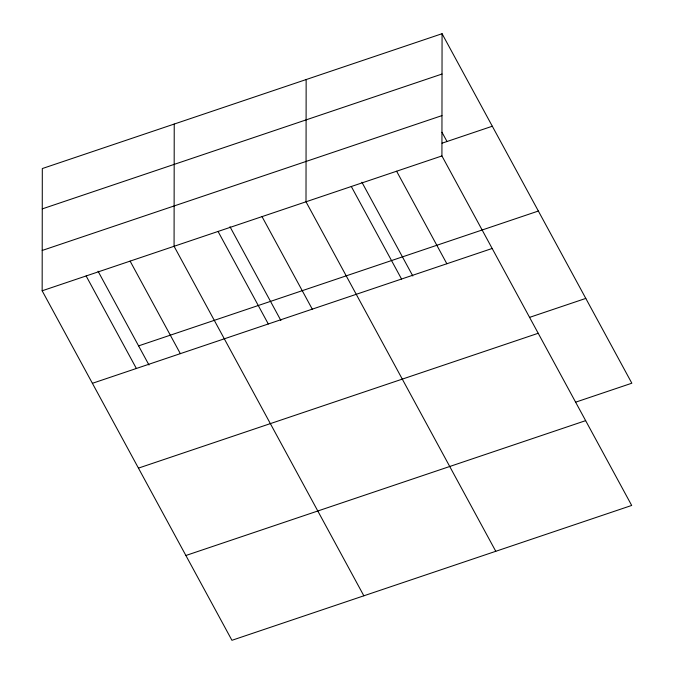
<?xml version="1.0" encoding="UTF-8"?>
<svg xmlns="http://www.w3.org/2000/svg" width="674" height="674" viewBox="0 0 674 674"><rect width="100%" height="100%" fill="white"/><g stroke="black" fill="none" stroke-linecap="round" stroke-linejoin="round"><path stroke-width="1.01" d="M442.068 33.7L441.925 155.938L631.69 505.449L231.932 640.3L42.159 290.789L42.31 168.551L442.068 33.7L631.841 383.211L575.697 402.151M174.229 124.05L174.077 246.288L363.85 595.799M306.148 79.549L306.004 201.787L495.778 551.298M42.26 208.889L442.018 74.039M42.209 250.45L441.976 115.599M442.077 143.174L492.306 126.232M42.159 290.789L441.925 155.938M138.591 345.88L538.358 211.038M92.397 383.312L492.163 248.47M529.654 317.344L585.799 298.413M138.44 468.118L538.206 333.276M185.881 555.494L585.647 420.643M441.976 132.256L447.005 141.515M396.615 171.221L446.854 263.753M361.896 182.216L412.817 275.995M351.306 186.504L401.552 279.036M262.026 216.615L312.264 309.147M229.977 226.717L280.889 320.495M218.056 231.452L268.294 323.983M130.107 261.116L180.346 353.648M98.05 271.218L148.971 364.996M86.129 275.952L136.375 368.484"/></g></svg>
